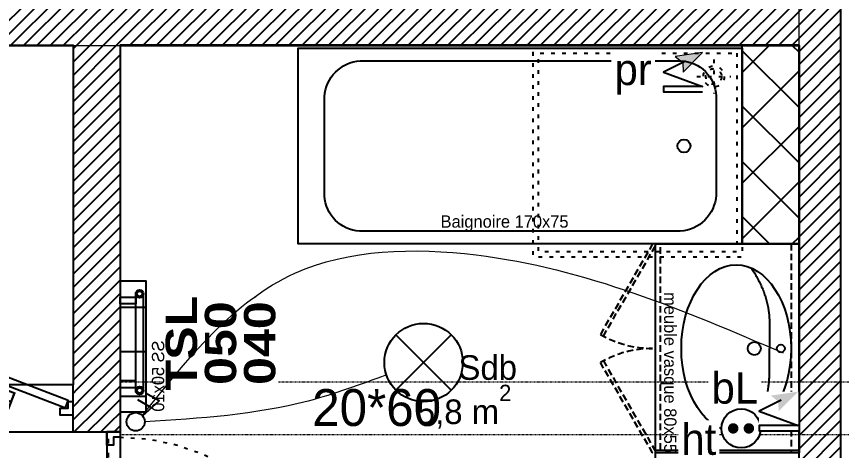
# Model space of a CAD drawing. Header units: centimetres. Extents: x 2648 to 12729, y 1890 to 6224.
# Drawn here: x 5892.3 to 6208.1, y 4127.3 to 4293.4 of the extents above; entities that cross this region are included whole.
import ezdxf

# ---------------------------------------------------------------- set-up
doc = ezdxf.new("R2010")
doc.units = ezdxf.units.CM
for name, pattern in [('Style de ligne -11', [0.347222, 0.20828, -0.138942]), ('Style de ligne -13', [0.147638, 0.098425, -0.049213]), ('Style de ligne -18', [0.164042, 0.054681, -0.109361]), ('Style de ligne -19', [0.166667, 0.055556, -0.111111]), ('Style de ligne -5', [0.20828, 0.069425, -0.138855]), ('VW-01', [0.41656, 0.20828, -0.20828])]:
    doc.linetypes.add(name, pattern=pattern)
for name, color, linetype in [('B aménagement intérieur', 252, 'Continuous'), ('B BATI-équipement-sanitaires', 252, 'Continuous'), ('B faience', 252, 'Style de ligne -11'), ('B Faux plafonds', 9, 'Continuous'), ('B GÈnÈral_Hatch', 252, 'Continuous'), ('B Général', 252, 'Continuous'), ('C ANNOTATIONS-prestations', 252, 'Continuous'), ('C ANNOTATIONS-texte', 252, 'Continuous'), ('C ANNOTATIONS-texte surfaces', 252, 'Continuous'), ('D SURFACES-shab', 252, 'Continuous')]:
    doc.layers.add(name, color=color, linetype=linetype)
for name, color, linetype, lineweight in [('B BATI-structure', 252, 'VW-01', 18), ('prlm-CHAUFF-CONV', 1, 'Continuous', 25), ('prlm-ELEC-CFO', 10, 'Continuous', 25)]:
    doc.layers.add(name, color=color, linetype=linetype, lineweight=lineweight)
doc.layers.add('prlm-ZEROPLOT', color=254, linetype='Continuous', plot=False)
doc.styles.add('Eurostile', font='Eurosti.TTF')
doc.styles.add('prlm-chauff-rad', font='ariblk.ttf', dxfattribs={"height": 12})
doc.styles.add('prlm-elec-cfo', font='comic.ttf', dxfattribs={"height": 12})
pattern_1 = [(45, (0, 0), (2.4253472, -2.6458333), [])]

# ---------------------------------------------------------------- blocks, each defined once
blk = doc.blocks.new('A 80.porte 80 demi ouverture')
at = {"layer": 'B Général', "linetype": 'Continuous', "flags": 128}
for points in [[(37.11, 33.79), (38.18, 30.99), (-42.1, 0.17), (-43.18, 2.97)], [(-45, 2.5), (-43, 2.5), (-43, 0), (-40, 0), (-40, -2.5), (-45, -2.5)], [(45, 2.5), (43, 2.5), (43, 0), (40, 0), (40, -2.5), (45, -2.5), (45, -2.5), (45, -2.5), (45, 1.79)]]:
    blk.add_lwpolyline(points, close=True, dxfattribs=at)
at = {"layer": 'B Général', "linetype": 'Continuous'}
blk.add_arc((-43, 2.5), 86, 0, 19.3349, dxfattribs=at)
at = {"layer": 'C ANNOTATIONS-prestations', "insert": (-23.84, 5.78), "char_height": 7.059, "attachment_point": 1, "rotation": 21, "line_spacing_factor": 0.894142, "style": 'Eurostile'}
blk.add_mtext('PP 80 x 204\\P', dxfattribs=at)
blk = doc.blocks.new('xi.tsl-050-040')
at = {"layer": 'prlm-CHAUFF-CONV'}
h = blk.add_hatch(color=0, dxfattribs=at)
h.paths.add_polyline_path([(-20, 7.5, 1), (-17, 7.5, 1)])
h.paths.add_polyline_path([(-17.5, 7.5, -1), (-19.5, 7.5, -1)], flags=16)
at = {"layer": 'prlm-CHAUFF-CONV', "linetype": 'ByBlock', "lineweight": -2}
h = blk.add_hatch(color=0, dxfattribs=at)
edge = h.paths.add_edge_path()
edge.add_arc((18.5, 7.5), 1.5, 0, 360)
edge = h.paths.add_edge_path(flags=17)
edge.add_arc((18.5, 7.5), 1, 0, 360)
at = {"layer": 'prlm-CHAUFF-CONV', "color": 0, "linetype": 'ByBlock', "lineweight": -2, "flags": 128}
for points in [[(18.5, 9), (-18.5, 9)], [(18.5, 6), (-18.5, 6)]]:
    blk.add_lwpolyline(points, dxfattribs=at)
at = {"layer": 'prlm-CHAUFF-CONV', "color": 0, "linetype": 'ByBlock', "lineweight": -2}
for points in [[(-14.73, 0), (-17.27, 0), (-17.27, 6), (-14.73, 6)], [(14.73, 0), (17.27, 0), (17.27, 6), (14.73, 6)]]:
    blk.add_lwpolyline(points, close=True, dxfattribs=at)
for centre, radius in [((-18.5, 7.5), 1.5), ((-18.5, 7.5), 1), ((18.5, 7.5), 1.5), ((18.5, 7.5), 1)]:
    blk.add_circle(centre, radius, dxfattribs=at)
at = {"layer": 'prlm-ZEROPLOT', "linetype": 'ByBlock', "lineweight": -2, "flags": 128}
blk.add_lwpolyline([(-16, 0), (16, 0)], dxfattribs=at)
blk = doc.blocks.new('xi.PTCE')
at = {"layer": 'prlm-ELEC-CFO', "color": 0}
for points in [[(-10.61, 10.61), (10.61, -10.61)], [(10.61, 10.61), (-10.61, -10.61)]]:
    blk.add_lwpolyline(points, dxfattribs=at)
at = {"layer": 'prlm-ELEC-CFO', "color": 0, "linetype": 'ByBlock'}
blk.add_circle((0, 0), 15, dxfattribs=at)
blk = doc.blocks.new('xi.PCHT')
at = {"color": 0, "lineweight": 5}
blk.add_wipeout([(-7.5, -7.5), (7.5, -7.5), (7.5, 7.5), (-7.5, 7.5)], dxfattribs=at).dxf.layer = 'prlm-ELEC-CFO'
at = {"layer": 'prlm-ELEC-CFO', "color": 0, "linetype": 'ByBlock', "lineweight": 5, "const_width": 2}
for points in [[(-4, 0, 1), (-2, 0, 1)], [(2, 0, 1), (4, 0, 1)]]:
    blk.add_lwpolyline(points, format="xyb", close=True, dxfattribs=at)
at = {"layer": 'prlm-ELEC-CFO', "color": 0, "linetype": 'ByBlock', "lineweight": -2}
blk.add_circle((0, 0), 7.5, dxfattribs=at)
blk = doc.blocks.new('xi.DA')
at = {"layer": 'prlm-ELEC-CFO', "color": 0}
for points in [[(0.61, -1.67), (7.04, 4.05), (1.81, 7.01)], [(4.05, 1.39), (-1.17, 4.34)]]:
    blk.add_lwpolyline(points, dxfattribs=at)
blk.add_circle((-2, -4), 3.5, dxfattribs=at)
blk = doc.blocks.new('xi.BL')
at = {"color": 0, "lineweight": 5}
blk.add_wipeout([(-7.5, -7.5), (7.5, -7.5), (7.5, 7.5), (-7.5, 7.5)], dxfattribs=at).dxf.layer = 'prlm-ELEC-CFO'
at = {"layer": 'prlm-ELEC-CFO', "lineweight": 5}
blk.add_hatch(color=0, dxfattribs=at).paths.add_polyline_path([(-3, 6), (-0.1, 3.7), (0, 0), (7.5, 7.5)])
at = {"layer": 'prlm-ELEC-CFO', "color": 0}
blk.add_lwpolyline([(0.95, 4.23), (-7.5, 0), (7.5, -5.5), (-7.5, -5.5), (-7.5, -7.5), (7.5, -7.5)], dxfattribs=at)
blk = doc.blocks.new('A 80.PP 80')
at = {"layer": 'B Général', "flags": 128}
blk.add_lwpolyline([(-43, 2.5), (-43, 85.5), (-39, 85.5), (-39, 2.5)], close=True, dxfattribs=at)
at = {"layer": 'B Général', "linetype": 'Style de ligne -18', "ltscale": 25.4, "flags": 128}
blk.add_lwpolyline([(46, 2.5), (45.27, 13.33), (43.1, 23.98), (39.53, 34.26), (34.61, 44), (28.44, 53.03), (21.1, 61.19), (12.74, 68.35), (3.5, 74.38), (-6.47, 79.18), (-17, 82.67), (-27.91, 84.79), (-39, 85.5)], dxfattribs=at)
at = {"layer": 'B Général', "linetype": 'Continuous', "flags": 128}
for points in [[(-45, 2.5), (-43, 2.5), (-43, 0), (-40, 0), (-40, -2.5), (-45, -2.5)], [(48, 2.5), (46, 2.5), (46, 0), (43, 0), (43, -2.5), (48, -2.5), (48, -2.5), (48, -2.5), (48, 1.79), (48, 1.79)]]:
    blk.add_lwpolyline(points, close=True, dxfattribs=at)
at = {"layer": 'C ANNOTATIONS-prestations', "insert": (-37.5, 32.5), "char_height": 5.8825, "attachment_point": 1, "rotation": 90, "line_spacing_factor": 0.894142, "style": 'Eurostile'}
blk.add_mtext('PP 83 x 204', dxfattribs=at)
blk = doc.blocks.new('A 80.Groupe-3-1')
at = {"layer": 'B Général', "linetype": 'Continuous'}
for centre, major_axis, ratio in [((0, -24.07), (32, 0), 0.65625), ((0, -6.97), (1.5, 0), 1), ((0, -17.15), (2.5, 0), 1)]:
    blk.add_ellipse(centre, major_axis=major_axis, ratio=ratio, dxfattribs=at)
for points in [[(-30.82, -18.37), (-20.7, -11.37), (-9.74, -11.32), (-4.71, -11.3), (0, -11.3)], [(30.82, -18.37), (20.7, -11.37), (9.74, -11.32), (4.71, -11.3), (0, -11.3)]]:
    blk.add_open_spline(points, degree=2, knots=[0, 0, 0, 1, 1, 2, 2, 2], dxfattribs=at)
blk.add_open_spline([(-30.45, -17.59), (-30.5, -17.61), (-30.55, -17.64)], degree=2, dxfattribs=at)
blk = doc.blocks.new('A 80.meuble vasque 80x60')
at = {"layer": 'B BATI-équipement-sanitaires', "linetype": 'Style de ligne -13', "ltscale": 25.4, "flags": 128}
for points in [[(-40, -3.07), (40, -3.07), (40, -53.07), (-40, -53.07)], [(-40, -56.07), (-5.36, -76.07), (-4.71, -74.94), (-39.35, -54.94)], [(40, -56.07), (5.36, -76.07), (4.71, -74.94), (39.35, -54.94)]]:
    blk.add_lwpolyline(points, close=True, dxfattribs=at)
at = {"layer": 'B BATI-équipement-sanitaires', "linetype": 'Style de ligne -13', "ltscale": 25.4}
for centre, start, end in [((-40, -56.07), 330, 0), ((40, -56.07), 180, 210)]:
    blk.add_arc(centre, 40, start, end, dxfattribs=at)
at = {"layer": 'B Général', "flags": 128}
blk.add_lwpolyline([(-40, 0), (40, 0), (40, -55), (-40, -55)], close=True, dxfattribs=at)
at = {"layer": 'B Général'}
blk.add_blockref('A 80.Groupe-3-1', (0, 0), dxfattribs=at)
at = {"layer": 'C ANNOTATIONS-prestations', "insert": (40, -53.07), "char_height": 4.706, "width": 80, "attachment_point": 9, "line_spacing_factor": 0.894142, "style": 'Eurostile'}
blk.add_mtext('meuble vasque 80x55', dxfattribs=at)
blk = doc.blocks.new('A 80.Sèche-serviette')
at = {"layer": 'B GÈnÈral_Hatch', "linetype": 'Continuous'}
h = blk.add_hatch(dxfattribs=at)
h.set_pattern_fill('H_BARDAGE V 150', color=256, style=0, pattern_type=2)
h.set_pattern_definition([(90, (0, 3.493), (17, 0), [])])
h.paths.add_polyline_path([(-25, 8.4925), (25, 8.4925), (25, -1.5075), (-25, -1.5075)])
at = {"layer": 'B Général', "linetype": 'Continuous', "flags": 128}
blk.add_lwpolyline([(-25, 8.4925), (25, 8.4925), (25, -1.5075), (-25, -1.5075)], close=True, dxfattribs=at)
at = {"layer": 'C ANNOTATIONS-prestations', "insert": (25, -8.4925), "char_height": 4.706, "width": 50, "attachment_point": 9, "line_spacing_factor": 0.894142, "style": 'Eurostile'}
blk.add_mtext('SS 50x10', dxfattribs=at)
blk = doc.blocks.new('A 80.Groupe-4-1')
at = {"layer": 'B Général', "linetype": 'Style de ligne -19', "ltscale": 25.4}
for p, q in [((-29.11, -35.61), (-29.11, -22.61)), ((-22.61, -29.11), (-35.61, -29.11))]:
    blk.add_line(p, q, dxfattribs=at)
at = {"layer": 'B Général', "linetype": 'Style de ligne -19', "ltscale": 25.4, "flags": 128}
for points in [[(-40, -40), (-40, 40), (40, 40), (40, -40)], [(-38, -38), (-38, 38), (38, 38), (38, -38)]]:
    blk.add_lwpolyline(points, close=True, dxfattribs=at)
at = {"layer": 'B Général', "linetype": 'Style de ligne -19', "ltscale": 25.4}
for radius in [4, 3]:
    blk.add_circle((-29.11, -29.11), radius, dxfattribs=at)
blk = doc.blocks.new('A 80.Douche pointillée')
at = {"layer": 'B Général'}
blk.add_blockref('A 80.Groupe-4-1', (0, 0), dxfattribs=at)
blk = doc.blocks.new('A 80.Groupe-12-1')
at = {"layer": 'B faience', "lineweight": 18, "flags": 128}
blk.add_lwpolyline([(6191.89, 4206.33), (6191.89, 4282.33), (6000.12, 4282.33)], dxfattribs=at)
at = {"layer": 'B Général', "linetype": 'Continuous', "flags": 128}
blk.add_lwpolyline([(6170.12, 4281.33), (6170.12, 4206.33), (6000.12, 4206.33), (6000.12, 4281.33)], close=True, dxfattribs=at)
blk.add_lwpolyline([(6160.12, 4262.68), (6160.12, 4224.98, -0.379059), (6146.37, 4211.23), (6023.62, 4211.23, -0.377778), (6010.12, 4224.73), (6010.12, 4262.68, -0.374545), (6023.87, 4276.43), (6146.62, 4276.43, -0.392593), (6160.12, 4262.93)], format="xyb", close=True, dxfattribs=at)
at = {"layer": 'B Général', "linetype": 'Continuous'}
blk.add_circle((6147.82, 4243.83), 2.5, dxfattribs=at)
at = {"layer": 'B Général', "rotation": 180}
blk.add_blockref('A 80.Douche pointillée', (6130.12, 4241.33), dxfattribs=at)
at = {"layer": 'C ANNOTATIONS-prestations', "insert": (6103.62, 4211.16), "char_height": 4.706, "width": 80, "attachment_point": 9, "line_spacing_factor": 0.894142, "style": 'Eurostile'}
blk.add_mtext('Baignoire 170x75', dxfattribs=at)
blk = doc.blocks.new('xi.PR')
at = {"layer": 'prlm-ELEC-CFO', "lineweight": 5}
blk.add_hatch(color=0, dxfattribs=at).paths.add_polyline_path([(-3, 6), (-0.1, 3.7), (0, 0), (7.5, 7.5)])
at = {"layer": 'prlm-ELEC-CFO', "color": 0, "lineweight": 5, "flags": 128}
blk.add_lwpolyline([(-3, 6), (-0.1, 3.7), (0, 0), (7.5, 7.5)], close=True, dxfattribs=at)
at = {"layer": 'prlm-ELEC-CFO', "color": 0}
blk.add_lwpolyline([(0.95, 4.23), (-7.5, 0), (7.5, -5.5), (-7.5, -5.5), (-7.5, -7.5), (7.5, -7.5)], dxfattribs=at)

msp = doc.modelspace()

# ---------------------------------------------------------------- hatches: boundary and pattern name
at = {"layer": 'B GÈnÈral_Hatch', "linetype": 'Continuous'}
h = msp.add_hatch(dxfattribs=at)
h.set_pattern_fill('50_BETON', color=256, style=0, pattern_type=2)
h.set_pattern_definition(pattern_1)
h.paths.add_polyline_path([(6191.888, 3551.389), (6207.888, 3517.389), (6207.888, 4893.389), (6191.888, 4893.389)])
h = msp.add_hatch(dxfattribs=at)
h.set_pattern_fill('50_BETON', color=256, style=0, pattern_type=2)
h.set_pattern_definition(pattern_1)
h.paths.add_polyline_path([(6191.888, 4300.333), (5629.965, 4300.333), (5629.965, 4282.333), (6191.888, 4282.333)])
h = msp.add_hatch(dxfattribs=at)
h.set_pattern_fill('50_BETON', color=256, style=0, pattern_type=2)
h.set_pattern_definition(pattern_1)
h.paths.add_polyline_path([(5931.888, 4282.333), (5913.888, 4282.333), (5913.888, 4152.389), (5931.888, 4134.389)])
h = msp.add_hatch(dxfattribs=at)
h.set_pattern_fill('FAIENCE 15X15', color=256, angle=135, style=0, pattern_type=2)
h.set_pattern_definition([(135, (6184.888, 4244.333), (9.8784, 11.288), []), (45, (6184.888, 4244.333), (-10.8173, 10.3916), [])])
h.paths.add_polyline_path([(6170.116, 4282.333), (6191.888, 4282.333), (6191.888, 4206.333), (6170.116, 4206.333)])
h = msp.add_hatch(dxfattribs=at)
h.set_pattern_fill('50_BETON', color=256, style=0, pattern_type=2)
h.set_pattern_definition(pattern_1)
h.paths.add_polyline_path([(5913.889, 4152.389), (5913.889, 4134.389), (5931.888, 4134.389), (5913.888, 4152.389)])

# ---------------------------------------------------------------- linework, layer by layer
at = {"layer": 'B BATI-structure', "flags": 128}
msp.add_lwpolyline([(5931.888, 4133.389), (6485.888, 4133.389), (6485.888, 4153.389), (5931.888, 4153.389)], close=True, dxfattribs=at)
at = {"layer": 'B Faux plafonds', "linetype": 'Style de ligne -5', "ltscale": 25.4, "flags": 128}
for points in [[(6191.888, 4282.333), (5931.888, 4282.333), (5931.888, 3921.389), (5629.965, 3921.389), (5629.965, 3551.389), (6191.888, 3551.389), (6191.888, 4036.393), (6136.955, 4036.385), (6136.955, 4127.369), (6191.888, 4127.378)], [(5818.965, 4134.389), (5927.388, 4134.389), (5927.388, 3926.318), (5818.965, 3926.318)]]:
    msp.add_lwpolyline(points, close=True, dxfattribs=at)
at = {"layer": 'B Général', "linetype": 'Continuous', "lineweight": 18}
for p, q in [((6191.888, 3551.389), (6191.888, 4893.389)), ((6207.888, 3517.389), (6207.888, 4893.389)), ((5629.965, 4282.333), (6191.888, 4282.333)), ((5913.888, 4282.333), (5913.888, 4152.389)), ((5931.888, 4282.333), (5931.888, 4134.389)), ((5913.889, 4152.389), (5913.888, 4152.389)), ((5913.889, 4134.389), (5931.888, 4134.389))]:
    msp.add_line(p, q, dxfattribs=at)
at = {"layer": 'B Général', "linetype": 'Continuous'}
for p, q in [((6207.888, 3517.389), (6207.888, 4893.389)), ((5629.965, 4282.333), (5913.888, 4282.333)), ((5913.888, 4282.333), (5913.888, 4152.389)), ((5931.888, 4282.333), (5931.888, 4134.389)), ((5931.888, 4282.333), (6191.888, 4282.333)), ((6191.888, 3551.389), (6191.888, 4282.333)), ((5913.889, 4152.389), (5913.888, 4152.389)), ((5913.889, 4134.389), (5913.889, 4152.389)), ((5913.889, 4134.389), (5931.888, 4134.389)), ((5931.888, 4134.389), (5926.888, 4134.389))]:
    msp.add_line(p, q, dxfattribs=at)
at = {"layer": 'B Général', "linetype": 'Continuous', "flags": 128}
msp.add_lwpolyline([(6170.116, 4282.333), (6191.888, 4282.333), (6191.888, 4206.333), (6170.116, 4206.333)], close=True, dxfattribs=at)
at = {"layer": 'D SURFACES-shab', "flags": 128}
for points in [[(5629.965, 4282.389), (5913.888, 4282.389), (5913.888, 4152.389), (5629.965, 4152.389)], [(6136.952, 4127.425), (6191.888, 4127.378), (6191.888, 4282.389), (5931.888, 4282.389), (5931.888, 4041.365), (6136.952, 4041.413)], [(5818.965, 4016.192), (5821.888, 4016.262), (5821.888, 4134.389), (5926.888, 4134.389), (5926.888, 3926.389), (5818.965, 3926.318)]]:
    msp.add_lwpolyline(points, close=True, dxfattribs=at)

# ---------------------------------------------------------------- block references
at = {"layer": 'B aménagement intérieur'}
msp.add_blockref('A 80.Groupe-12-1', (0, 0), dxfattribs=at)
at = {"layer": 'B aménagement intérieur', "rotation": 270}
msp.add_blockref('A 80.meuble vasque 80x60', (6191.888, 4166.333), dxfattribs=at)
at = {"layer": 'B aménagement intérieur', "xscale": -1}
for name, p, rotation in [('A 80.Sèche-serviette', (5940.381, 4167.145), 90), ('A 80.PP 80', (5929.388, 4086.389), 270)]:
    msp.add_blockref(name, p, dxfattribs=dict(at, rotation=rotation))
msp.add_blockref('A 80.porte 80 demi ouverture', (5868.889, 4143.389), dxfattribs=at)
at = {"layer": 'prlm-CHAUFF-CONV', "rotation": 269.9999999999932}
msp.add_blockref('xi.tsl-050-040', (5931.888, 4168.731), dxfattribs=at)
at = {"layer": 'prlm-ELEC-CFO'}
for name, p in [('xi.PR', (6147.461, 4272.071)), ('xi.PTCE', (6048.133, 4160.956))]:
    msp.add_blockref(name, p, dxfattribs=at)

# ---------------------------------------------------------------- texts
at = {"layer": 'B BATI-structure', "insert": (6030.154, 4150.785), "char_height": 14.118, "width": 80.46836, "attachment_point": 2, "rotation": 0, "line_spacing_factor": 0.894142, "style": 'Eurostile'}
msp.add_mtext('20*60', dxfattribs=at)
at = {"layer": 'C ANNOTATIONS-texte', "insert": (6072.692, 4154.197), "char_height": 9.412, "attachment_point": 8, "line_spacing_factor": 0.894142, "style": 'Eurostile'}
msp.add_mtext('Sdb', dxfattribs=at)
at = {"layer": 'C ANNOTATIONS-texte surfaces', "insert": (6063.631, 4152.461), "char_height": 9.412, "attachment_point": 2, "line_spacing_factor": 0.894142, "style": 'Eurostile'}
msp.add_mtext('5,8 m{\\H0.6667x;\\S2^ ;}', dxfattribs=at)

# ---------------------------------------------------------------- next in the draw order: texts
at = {"layer": 'prlm-CHAUFF-CONV', "lineweight": 20, "insert": (5970.45, 4168.381), "char_height": 12, "width": 32.8236, "attachment_point": 5, "rotation": 90, "line_spacing_factor": 0.75, "style": 'prlm-chauff-rad', "bg_fill": 3, "box_fill_scale": 1.1, "bg_fill_color": 256, "bg_fill_transparency": 0}
msp.add_mtext('TSL\\P050\\P040', dxfattribs=at)
at = {"layer": 'prlm-ELEC-CFO', "lineweight": 20, "char_height": 12, "attachment_point": 5, "line_spacing_factor": 0.8, "style": 'prlm-elec-cfo', "bg_fill": 3, "box_fill_scale": 1.1, "bg_fill_color": 256, "bg_fill_transparency": 0}
for s, insert in [('pr', (6128.362, 4271.336)), ('ht', (6153.491, 4131.546))]:
    msp.add_mtext(s, dxfattribs=dict(at, insert=insert))

# ---------------------------------------------------------------- next in the draw order: linework, layer by layer
at = {"layer": 'prlm-ELEC-CFO', "lineweight": 13}
msp.add_spline([(6033.902, 4156.215), (6003.906, 4146.222), (5941.388, 4138.222)], degree=3, dxfattribs=at)

# ---------------------------------------------------------------- next in the draw order: block references
at = {"layer": 'prlm-ELEC-CFO'}
for name, p in [('xi.DA', (5939.888, 4142.277)), ('xi.PCHT', (6169.681, 4135.743))]:
    msp.add_blockref(name, p, dxfattribs=at)

# ---------------------------------------------------------------- next in the draw order: linework, layer by layer
at = {"layer": 'prlm-ELEC-CFO', "lineweight": 13}
msp.add_spline([(5940.447, 4140.665), (5998.836, 4195.134), (6068.219, 4202.136), (6185.741, 4164.64)], degree=3, dxfattribs=at)

# ---------------------------------------------------------------- next in the draw order: texts
at = {"layer": 'prlm-ELEC-CFO', "lineweight": 20, "insert": (6167.293, 4151.145), "char_height": 12, "attachment_point": 5, "line_spacing_factor": 0.8, "style": 'prlm-elec-cfo', "bg_fill": 3, "box_fill_scale": 1.1, "bg_fill_color": 256, "bg_fill_transparency": 0}
msp.add_mtext('bL', dxfattribs=at)

# ---------------------------------------------------------------- next in the draw order: block references
at = {"layer": 'prlm-ELEC-CFO'}
msp.add_blockref('xi.BL', (6184.061, 4142.302), dxfattribs=at)

doc.saveas('drawing.dxf')
